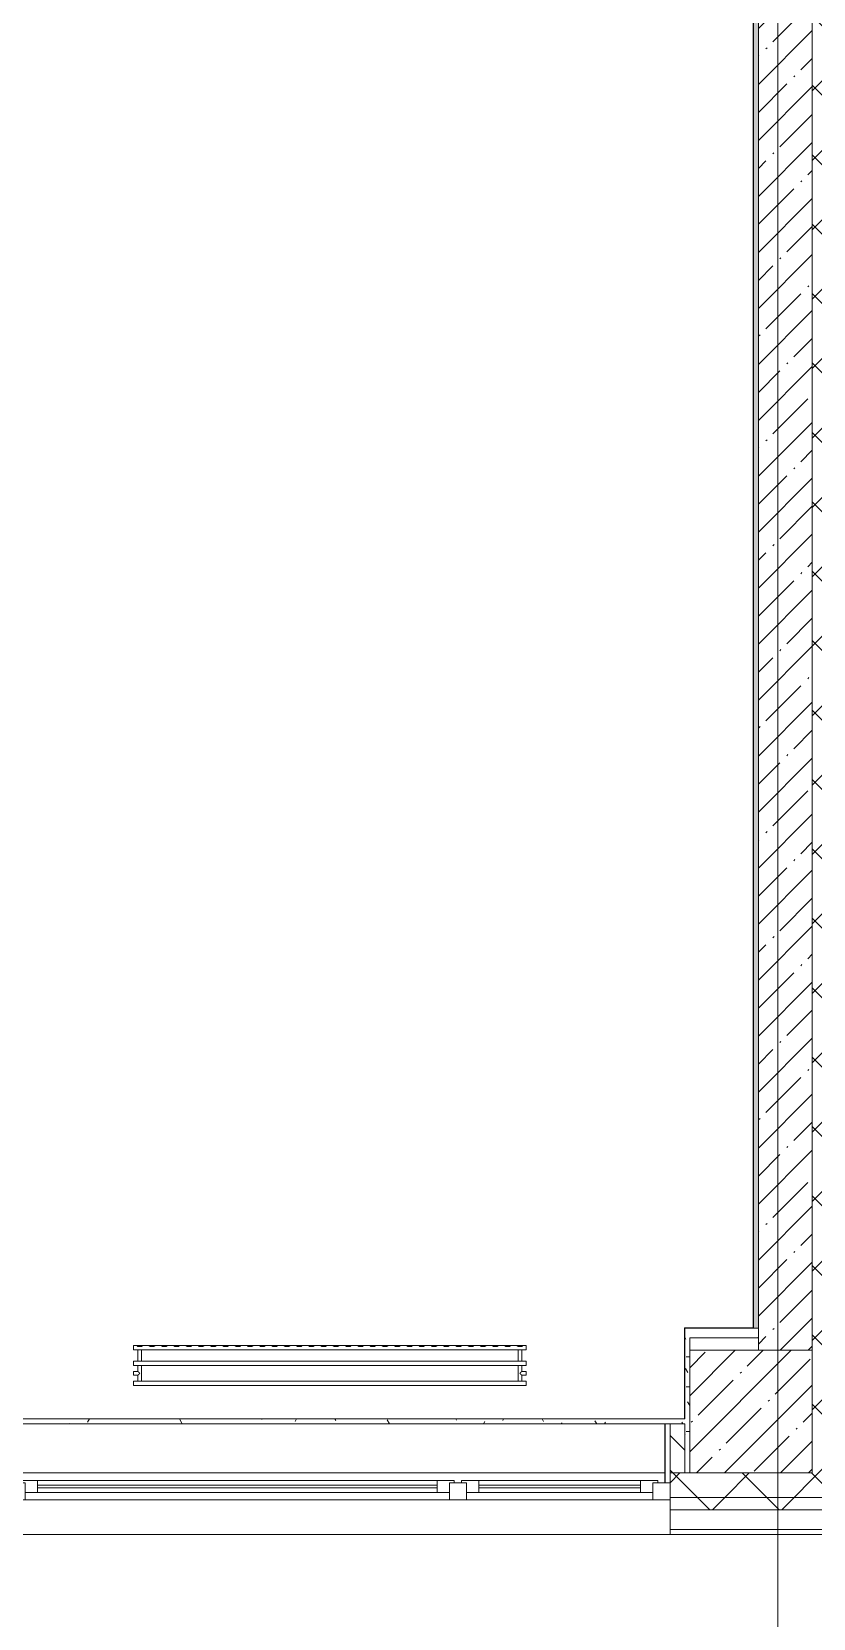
# Model space of a CAD drawing. Header units: millimetres. Extents: x -1113 to 415037, y -3642 to 354837.
# Drawn here: x 230289 to 233476, y 2958 to 9422 of the extents above; entities that cross this region are included whole.
import ezdxf

# ---------------------------------------------------------------- set-up
doc = ezdxf.new("R2010")
doc.units = ezdxf.units.MM
for name, color, linetype, lineweight in [('A-FLOR', 7, 'Continuous', 9), ('A-GLAZ', 7, 'Continuous', 9), ('A-GLAZ-1', 7, 'Continuous', 5), ('A-WALL', 7, 'Continuous', 5), ('I-WALL', 7, 'Continuous', 5), ('S-COLS', 7, 'Continuous', 9), ('S-COLS-1', 7, 'Continuous', 5), ('Оси', 7, 'Continuous', 9)]:
    doc.layers.add(name, color=color, linetype=linetype, lineweight=lineweight)
for name, color, linetype, lineweight, true_color in [('A-WALL-1', 9, 'Continuous', 5, 0x808080), ('A-WALL-FNSH-1', 9, 'Continuous', 5, 0x808080), ('M-EQPM-1', 7, 'Continuous', 9, 0xb2b2b2)]:
    doc.layers.add(name, color=color, linetype=linetype, lineweight=lineweight, true_color=true_color)
pattern_1 = [(45, (148772.12, -1e-08), (-141.42136, 141.42136), []), (135, (148772.12, -1e-08), (-141.42136, -141.42136), [])]
pattern_2 = [(0, (148772.123, -1e-08), (243.84, 60.96), [20.117, -162.763, 20.117, -162.763, -975.36]), (0, (148772.123, -1e-08), (243.84, 60.96), [-365.76, 20.117, -345.643, 20.117, -162.763, -426.72]), (0, (148772.123, -1e-08), (243.84, 60.96), [-914.4, 20.117, -101.803, 20.117, -284.683]), (120, (148863.563, 30.48), (-174.71291, 180.691634), [20.117, -162.763, 20.117, -162.763, -975.36]), (120, (148863.563, 30.48), (-174.71291, 180.691634), [-365.76, 20.117, -345.643, 20.117, -162.763, -426.72]), (120, (148863.563, 30.48), (-174.71291, 180.691634), [-914.4, 20.117, -101.803, 20.117, -284.683]), (240, (148894.043, 152.4), (-69.12709, -241.651634), [20.117, -162.763, 20.117, -162.763, -975.36]), (240, (148894.043, 152.4), (-69.12709, -241.651634), [-365.76, 20.117, -345.643, 20.117, -162.763, -426.72]), (240, (148894.043, 152.4), (-69.12709, -241.651634), [-914.4, 20.117, -101.803, 20.117, -284.683])]

# ---------------------------------------------------------------- blocks, each defined once
blk = doc.blocks.new('120_Окно_СКБ_2Ст - 120_Окно_СКБ_2Ст 2700х2500 _мал створка слева_-22808065-Объем проектирования 2 этажа')
at = {"layer": 'A-GLAZ'}
for p, q in [((-1350, -75), (-1350, -5)), ((-1350, -5), (-1280, -5)), ((-1280, -5), (-1280, -75)), ((-520, -35), (-1280, -35)), ((-1280, -35), (-1280, -75)), ((-1230, -85), (-1230, -35)), ((-570, -85), (-570, -35)), ((-520, -75), (-520, -5)), ((-520, -5), (-450, -5)), ((-520, -75), (-520, -35)), ((-450, -5), (-450, -75)), ((1280, -35), (-450, -35)), ((-450, -35), (-450, -75)), ((-400, -85), (-400, -35)), ((1230, -85), (1230, -35)), ((1280, -75), (1280, -5)), ((1280, -5), (1350, -5)), ((1280, -75), (1280, -35)), ((1350, -5), (1350, -75)), ((-1280, -75), (-1350, -75)), ((-1280, -75), (-1300, -75)), ((-1300, -75), (-1300, -85)), ((-1300, -85), (-500, -85)), ((-500, -85), (-1300, -85)), ((-450, -75), (-520, -75)), ((-500, -75), (-520, -75)), ((-500, -85), (-500, -75)), ((-450, -75), (-470, -75)), ((-470, -75), (-470, -85)), ((-470, -85), (1300, -85)), ((1300, -85), (-470, -85)), ((1350, -75), (1280, -75)), ((1300, -75), (1280, -75)), ((1300, -85), (1300, -75))]:
    blk.add_line(p, q, dxfattribs=at)
at = {"layer": 'A-GLAZ-1'}
for p, q in [((1350, -5), (-1350, -5)), ((-1230, -55), (-570, -55)), ((-400, -55), (1230, -55)), ((-1330, -75), (-1300, -75)), ((-570, -65), (-1230, -65)), ((-500, -75), (-470, -75)), ((1230, -65), (-400, -65)), ((1300, -75), (1330, -75))]:
    blk.add_line(p, q, dxfattribs=at)
blk = doc.blocks.new('BSC_Колонна _Прямоугольная - 500х500-V425-Объем проектирования 2 этажа')
at = {"layer": 'S-COLS-1'}
h = blk.add_hatch(dxfattribs=at)
h.set_pattern_fill('FP_174', color=256, style=0, pattern_type=2)
h.set_pattern_definition([(45, (-84450, -3800), (-114.04925, 114.04925), []), (45, (-84335.95, -3800), (-114.04925, 114.04925), [201.613, -40.323, 6.706, -33.617])])
h.paths.add_polyline_path([(-250, -250), (250, -250), (250, 250), (-250, 250), (-250, -129.1)])
for p, q in [((250, 250), (-250, 250)), ((-250, 250), (-250, -250)), ((250, -250), (250, 250)), ((-250, -250), (250, -250))]:
    blk.add_line(p, q, dxfattribs=at)
blk = doc.blocks.new('radiator_prado_classic_z_tip_30_po exemplyaru - Classic Z Тип 30-500-V469-Объем проектирования 2 этажа')
at = {"layer": 'M-EQPM-1'}
for p, q in [((0, 228), (0, 210)), ((1600, 228), (0, 228)), ((0, 210), (0, 228)), ((0, 228), (12.5, 228)), ((0, 210), (1600, 210)), ((17.8, 210), (0, 210)), ((12.5, 228), (37.5, 228)), ((37.5, 228), (12.5, 228)), ((12.5, 228), (37.5, 228)), ((12.5, 228), (17.5, 223)), ((12.5, 228), (17.5, 223)), ((32.5, 223), (17.5, 223)), ((17.5, 223), (32.5, 223)), ((17.5, 210), (17.5, 164)), ((17.5, 210), (17.5, 164)), ((17.8, 210), (17.5, 210)), ((17.5, 210), (17.8, 210)), ((17.8, 210), (17.5, 210)), ((17.5, 210), (32.5, 210)), ((32.2, 210), (17.8, 210)), ((17.8, 210), (32.2, 210)), ((23.1, 210), (17.8, 210)), ((26.9, 210), (23.1, 210)), ((30.3, 210), (26.9, 210)), ((31.5, 210), (30.3, 210)), ((32.2, 210), (31.5, 210)), ((32.5, 210), (32.2, 210)), ((32.2, 210), (32.5, 210)), ((32.5, 210), (32.2, 210)), ((1567.8, 210), (32.2, 210)), ((32.5, 223), (37.5, 228)), ((37.5, 228), (32.5, 223)), ((32.5, 164), (32.5, 210)), ((32.5, 164), (32.5, 210)), ((37.5, 228), (62.5, 228)), ((62.5, 228), (87.5, 228)), ((87.5, 228), (62.5, 228)), ((62.5, 228), (87.5, 228)), ((62.5, 228), (67.5, 223)), ((62.5, 228), (67.5, 223)), ((82.5, 223), (67.5, 223)), ((67.5, 223), (82.5, 223)), ((82.5, 223), (87.5, 228)), ((87.5, 228), (82.5, 223)), ((87.5, 228), (112.5, 228)), ((112.5, 228), (137.5, 228)), ((137.5, 228), (112.5, 228)), ((112.5, 228), (137.5, 228)), ((112.5, 228), (117.5, 223)), ((112.5, 228), (117.5, 223)), ((132.5, 223), (117.5, 223)), ((117.5, 223), (132.5, 223)), ((132.5, 223), (137.5, 228)), ((137.5, 228), (132.5, 223)), ((137.5, 228), (162.5, 228)), ((162.5, 228), (187.5, 228)), ((187.5, 228), (162.5, 228)), ((162.5, 228), (187.5, 228)), ((162.5, 228), (167.5, 223)), ((162.5, 228), (167.5, 223)), ((182.5, 223), (167.5, 223)), ((167.5, 223), (182.5, 223)), ((182.5, 223), (187.5, 228)), ((187.5, 228), (182.5, 223)), ((187.5, 228), (212.5, 228)), ((212.5, 228), (237.5, 228)), ((237.5, 228), (212.5, 228)), ((212.5, 228), (237.5, 228)), ((212.5, 228), (217.5, 223)), ((212.5, 228), (217.5, 223)), ((232.5, 223), (217.5, 223)), ((217.5, 223), (232.5, 223)), ((232.5, 223), (237.5, 228)), ((237.5, 228), (232.5, 223)), ((237.5, 228), (262.5, 228)), ((262.5, 228), (287.5, 228)), ((287.5, 228), (262.5, 228)), ((262.5, 228), (287.5, 228)), ((262.5, 228), (267.5, 223)), ((262.5, 228), (267.5, 223)), ((282.5, 223), (267.5, 223)), ((267.5, 223), (282.5, 223)), ((282.5, 223), (287.5, 228)), ((287.5, 228), (282.5, 223)), ((287.5, 228), (312.5, 228)), ((312.5, 228), (337.5, 228)), ((337.5, 228), (312.5, 228)), ((312.5, 228), (337.5, 228)), ((312.5, 228), (317.5, 223)), ((312.5, 228), (317.5, 223)), ((332.5, 223), (317.5, 223)), ((317.5, 223), (332.5, 223)), ((332.5, 223), (337.5, 228)), ((337.5, 228), (332.5, 223)), ((337.5, 228), (362.5, 228)), ((362.5, 228), (387.5, 228)), ((387.5, 228), (362.5, 228)), ((362.5, 228), (387.5, 228)), ((362.5, 228), (367.5, 223)), ((362.5, 228), (367.5, 223)), ((382.5, 223), (367.5, 223)), ((367.5, 223), (382.5, 223)), ((382.5, 223), (387.5, 228)), ((387.5, 228), (382.5, 223)), ((387.5, 228), (412.5, 228)), ((412.5, 228), (437.5, 228)), ((437.5, 228), (412.5, 228)), ((412.5, 228), (437.5, 228)), ((412.5, 228), (417.5, 223)), ((412.5, 228), (417.5, 223)), ((432.5, 223), (417.5, 223)), ((417.5, 223), (432.5, 223)), ((432.5, 223), (437.5, 228)), ((437.5, 228), (432.5, 223)), ((437.5, 228), (462.5, 228)), ((462.5, 228), (487.5, 228)), ((487.5, 228), (462.5, 228)), ((462.5, 228), (487.5, 228)), ((462.5, 228), (467.5, 223)), ((462.5, 228), (467.5, 223)), ((482.5, 223), (467.5, 223)), ((467.5, 223), (482.5, 223)), ((482.5, 223), (487.5, 228)), ((487.5, 228), (482.5, 223)), ((487.5, 228), (512.5, 228)), ((512.5, 228), (537.5, 228)), ((537.5, 228), (512.5, 228)), ((512.5, 228), (537.5, 228)), ((512.5, 228), (517.5, 223)), ((512.5, 228), (517.5, 223)), ((532.5, 223), (517.5, 223)), ((517.5, 223), (532.5, 223)), ((532.5, 223), (537.5, 228)), ((537.5, 228), (532.5, 223)), ((537.5, 228), (562.5, 228)), ((562.5, 228), (587.5, 228)), ((587.5, 228), (562.5, 228)), ((562.5, 228), (587.5, 228)), ((562.5, 228), (567.5, 223)), ((562.5, 228), (567.5, 223)), ((582.5, 223), (567.5, 223)), ((567.5, 223), (582.5, 223)), ((582.5, 223), (587.5, 228)), ((587.5, 228), (582.5, 223)), ((587.5, 228), (612.5, 228)), ((612.5, 228), (637.5, 228)), ((637.5, 228), (612.5, 228)), ((612.5, 228), (637.5, 228)), ((612.5, 228), (617.5, 223)), ((612.5, 228), (617.5, 223)), ((632.5, 223), (617.5, 223)), ((617.5, 223), (632.5, 223)), ((632.5, 223), (637.5, 228)), ((637.5, 228), (632.5, 223)), ((637.5, 228), (662.5, 228)), ((662.5, 228), (687.5, 228)), ((687.5, 228), (662.5, 228)), ((662.5, 228), (687.5, 228)), ((662.5, 228), (667.5, 223)), ((662.5, 228), (667.5, 223)), ((682.5, 223), (667.5, 223)), ((667.5, 223), (682.5, 223)), ((682.5, 223), (687.5, 228)), ((687.5, 228), (682.5, 223)), ((687.5, 228), (712.5, 228)), ((712.5, 228), (737.5, 228)), ((737.5, 228), (712.5, 228)), ((712.5, 228), (737.5, 228)), ((712.5, 228), (717.5, 223)), ((712.5, 228), (717.5, 223)), ((732.5, 223), (717.5, 223)), ((717.5, 223), (732.5, 223)), ((732.5, 223), (737.5, 228)), ((737.5, 228), (732.5, 223)), ((737.5, 228), (762.5, 228)), ((762.5, 228), (787.5, 228)), ((787.5, 228), (762.5, 228)), ((762.5, 228), (787.5, 228)), ((762.5, 228), (767.5, 223)), ((762.5, 228), (767.5, 223)), ((782.5, 223), (767.5, 223)), ((767.5, 223), (782.5, 223)), ((782.5, 223), (787.5, 228)), ((787.5, 228), (782.5, 223)), ((787.5, 228), (812.5, 228)), ((812.5, 228), (837.5, 228)), ((837.5, 228), (812.5, 228)), ((812.5, 228), (837.5, 228)), ((812.5, 228), (817.5, 223)), ((812.5, 228), (817.5, 223)), ((832.5, 223), (817.5, 223)), ((817.5, 223), (832.5, 223)), ((832.5, 223), (837.5, 228)), ((837.5, 228), (832.5, 223)), ((837.5, 228), (862.5, 228)), ((862.5, 228), (887.5, 228)), ((887.5, 228), (862.5, 228)), ((862.5, 228), (887.5, 228)), ((862.5, 228), (867.5, 223)), ((862.5, 228), (867.5, 223)), ((882.5, 223), (867.5, 223)), ((867.5, 223), (882.5, 223)), ((882.5, 223), (887.5, 228)), ((887.5, 228), (882.5, 223)), ((887.5, 228), (912.5, 228)), ((912.5, 228), (937.5, 228)), ((937.5, 228), (912.5, 228)), ((912.5, 228), (937.5, 228)), ((912.5, 228), (917.5, 223)), ((912.5, 228), (917.5, 223)), ((932.5, 223), (917.5, 223)), ((917.5, 223), (932.5, 223)), ((932.5, 223), (937.5, 228)), ((937.5, 228), (932.5, 223)), ((937.5, 228), (962.5, 228)), ((962.5, 228), (987.5, 228)), ((987.5, 228), (962.5, 228)), ((962.5, 228), (987.5, 228)), ((962.5, 228), (967.5, 223)), ((962.5, 228), (967.5, 223)), ((982.5, 223), (967.5, 223)), ((967.5, 223), (982.5, 223)), ((982.5, 223), (987.5, 228)), ((987.5, 228), (982.5, 223)), ((987.5, 228), (1012.5, 228)), ((1012.5, 228), (1037.5, 228)), ((1037.5, 228), (1012.5, 228)), ((1012.5, 228), (1037.5, 228)), ((1012.5, 228), (1017.5, 223)), ((1012.5, 228), (1017.5, 223)), ((1032.5, 223), (1017.5, 223)), ((1017.5, 223), (1032.5, 223)), ((1032.5, 223), (1037.5, 228)), ((1037.5, 228), (1032.5, 223)), ((1037.5, 228), (1062.5, 228)), ((1062.5, 228), (1087.5, 228)), ((1087.5, 228), (1062.5, 228)), ((1062.5, 228), (1087.5, 228)), ((1062.5, 228), (1067.5, 223)), ((1062.5, 228), (1067.5, 223)), ((1082.5, 223), (1067.5, 223)), ((1067.5, 223), (1082.5, 223)), ((1082.5, 223), (1087.5, 228)), ((1087.5, 228), (1082.5, 223)), ((1087.5, 228), (1112.5, 228)), ((1112.5, 228), (1137.5, 228)), ((1137.5, 228), (1112.5, 228)), ((1112.5, 228), (1137.5, 228)), ((1112.5, 228), (1117.5, 223)), ((1112.5, 228), (1117.5, 223)), ((1132.5, 223), (1117.5, 223)), ((1117.5, 223), (1132.5, 223)), ((1132.5, 223), (1137.5, 228)), ((1137.5, 228), (1132.5, 223)), ((1137.5, 228), (1162.5, 228)), ((1162.5, 228), (1187.5, 228)), ((1187.5, 228), (1162.5, 228)), ((1162.5, 228), (1187.5, 228)), ((1162.5, 228), (1167.5, 223)), ((1162.5, 228), (1167.5, 223)), ((1182.5, 223), (1167.5, 223)), ((1167.5, 223), (1182.5, 223)), ((1182.5, 223), (1187.5, 228)), ((1187.5, 228), (1182.5, 223)), ((1187.5, 228), (1212.5, 228)), ((1212.5, 228), (1237.5, 228)), ((1237.5, 228), (1212.5, 228)), ((1212.5, 228), (1237.5, 228)), ((1212.5, 228), (1217.5, 223)), ((1212.5, 228), (1217.5, 223)), ((1232.5, 223), (1217.5, 223)), ((1217.5, 223), (1232.5, 223)), ((1232.5, 223), (1237.5, 228)), ((1237.5, 228), (1232.5, 223)), ((1237.5, 228), (1262.5, 228)), ((1262.5, 228), (1287.5, 228)), ((1287.5, 228), (1262.5, 228)), ((1262.5, 228), (1287.5, 228)), ((1262.5, 228), (1267.5, 223)), ((1262.5, 228), (1267.5, 223)), ((1282.5, 223), (1267.5, 223)), ((1267.5, 223), (1282.5, 223)), ((1282.5, 223), (1287.5, 228)), ((1287.5, 228), (1282.5, 223)), ((1287.5, 228), (1312.5, 228)), ((1312.5, 228), (1337.5, 228)), ((1337.5, 228), (1312.5, 228)), ((1312.5, 228), (1337.5, 228)), ((1312.5, 228), (1317.5, 223)), ((1312.5, 228), (1317.5, 223)), ((1332.5, 223), (1317.5, 223)), ((1317.5, 223), (1332.5, 223)), ((1332.5, 223), (1337.5, 228)), ((1337.5, 228), (1332.5, 223)), ((1337.5, 228), (1362.5, 228)), ((1362.5, 228), (1387.5, 228)), ((1387.5, 228), (1362.5, 228)), ((1362.5, 228), (1387.5, 228)), ((1362.5, 228), (1367.5, 223)), ((1362.5, 228), (1367.5, 223)), ((1382.5, 223), (1367.5, 223)), ((1367.5, 223), (1382.5, 223)), ((1382.5, 223), (1387.5, 228)), ((1387.5, 228), (1382.5, 223)), ((1387.5, 228), (1412.5, 228)), ((1412.5, 228), (1437.5, 228)), ((1437.5, 228), (1412.5, 228)), ((1412.5, 228), (1437.5, 228)), ((1412.5, 228), (1417.5, 223)), ((1412.5, 228), (1417.5, 223)), ((1432.5, 223), (1417.5, 223)), ((1417.5, 223), (1432.5, 223)), ((1432.5, 223), (1437.5, 228)), ((1437.5, 228), (1432.5, 223)), ((1437.5, 228), (1462.5, 228)), ((1462.5, 228), (1487.5, 228)), ((1487.5, 228), (1462.5, 228)), ((1462.5, 228), (1487.5, 228)), ((1462.5, 228), (1467.5, 223)), ((1462.5, 228), (1467.5, 223)), ((1482.5, 223), (1467.5, 223)), ((1467.5, 223), (1482.5, 223)), ((1482.5, 223), (1487.5, 228)), ((1487.5, 228), (1482.5, 223)), ((1487.5, 228), (1512.5, 228)), ((1512.5, 228), (1537.5, 228)), ((1537.5, 228), (1512.5, 228)), ((1512.5, 228), (1537.5, 228)), ((1512.5, 228), (1517.5, 223)), ((1512.5, 228), (1517.5, 223)), ((1532.5, 223), (1517.5, 223)), ((1517.5, 223), (1532.5, 223)), ((1532.5, 223), (1537.5, 228)), ((1537.5, 228), (1532.5, 223)), ((1537.5, 228), (1562.5, 228)), ((1562.5, 228), (1587.5, 228)), ((1587.5, 228), (1562.5, 228)), ((1562.5, 228), (1587.5, 228)), ((1562.5, 228), (1567.5, 223)), ((1562.5, 228), (1567.5, 223)), ((1582.5, 223), (1567.5, 223)), ((1567.5, 223), (1582.5, 223)), ((1567.5, 210), (1567.5, 164)), ((1567.5, 210), (1567.5, 164)), ((1567.8, 210), (1567.5, 210)), ((1567.5, 210), (1582.5, 210)), ((1567.8, 210), (1567.5, 210)), ((1567.5, 210), (1567.8, 210)), ((1582.2, 210), (1567.8, 210)), ((1582.2, 210), (1567.8, 210)), ((1567.8, 210), (1582.2, 210)), ((1582.5, 210), (1582.2, 210)), ((1582.5, 210), (1582.2, 210)), ((1582.2, 210), (1582.5, 210)), ((1600, 210), (1582.2, 210)), ((1582.5, 223), (1587.5, 228)), ((1587.5, 228), (1582.5, 223)), ((1582.5, 164), (1582.5, 210)), ((1582.5, 164), (1582.5, 210)), ((1587.5, 228), (1600, 228)), ((1600, 210), (1600, 228)), ((1600, 228), (1600, 210)), ((1600, 164), (0, 164)), ((0, 164), (0, 146)), ((0, 146), (0, 164)), ((0, 164), (17.8, 164)), ((0, 146), (1600, 146)), ((18.5, 146), (0, 146)), ((17.8, 164), (17.5, 164)), ((17.5, 164), (17.8, 164)), ((17.8, 164), (17.5, 164)), ((17.5, 164), (32.5, 164)), ((17.5, 146), (17.5, 121.5)), ((17.5, 146), (17.5, 121.5)), ((17.5, 146), (18.5, 146)), ((18.5, 146), (17.5, 146)), ((17.5, 146), (18.5, 146)), ((32.5, 146), (17.5, 146)), ((32.2, 164), (17.8, 164)), ((17.8, 164), (18.5, 164)), ((32.2, 164), (17.8, 164)), ((18.5, 164), (25, 164)), ((18.5, 146), (23.1, 146)), ((19.7, 146), (18.5, 146)), ((18.5, 146), (32.2, 146)), ((26.9, 146), (19.7, 146)), ((23.1, 146), (26.9, 146)), ((25, 164), (30.3, 164)), ((26.9, 146), (32.2, 146)), ((30.3, 146), (26.9, 146)), ((30.3, 164), (32.2, 164)), ((32.2, 146), (30.3, 146)), ((32.5, 164), (32.2, 164)), ((32.2, 164), (32.5, 164)), ((32.5, 164), (32.2, 164)), ((32.2, 164), (1567.8, 164)), ((32.2, 146), (32.5, 146)), ((32.5, 146), (32.2, 146)), ((32.2, 146), (32.5, 146)), ((1567.8, 146), (32.2, 146)), ((32.5, 82), (32.5, 146)), ((32.5, 82), (32.5, 146)), ((1567.8, 164), (1567.5, 164)), ((1567.5, 164), (1582.5, 164)), ((1567.8, 164), (1567.5, 164)), ((1567.5, 164), (1567.8, 164)), ((1567.5, 146), (1567.5, 82)), ((1567.5, 146), (1567.5, 82)), ((1567.5, 146), (1567.8, 146)), ((1582.5, 146), (1567.5, 146)), ((1567.5, 146), (1567.8, 146)), ((1567.8, 146), (1567.5, 146)), ((1582.2, 164), (1567.8, 164)), ((1582.2, 164), (1567.8, 164)), ((1567.8, 164), (1582.2, 164)), ((1567.8, 146), (1581.5, 146)), ((1567.8, 146), (1575, 146)), ((1581.5, 146), (1567.8, 146)), ((1575, 146), (1581.5, 146)), ((1581.5, 146), (1582.5, 146)), ((1581.5, 146), (1582.5, 146)), ((1582.5, 146), (1581.5, 146)), ((1600, 146), (1581.5, 146)), ((1582.5, 164), (1582.2, 164)), ((1582.5, 164), (1582.2, 164)), ((1582.2, 164), (1582.5, 164)), ((1582.2, 164), (1600, 164)), ((1582.5, 121.5), (1582.5, 146)), ((1582.5, 121.5), (1582.5, 146)), ((1600, 146), (1600, 164)), ((1600, 164), (1600, 146)), ((17.5, 121.5), (0, 121.5)), ((17.5, 121.5), (0, 121.5)), ((0, 121.5), (0, 120.5)), ((0, 106.5), (0, 121.5)), ((0, 120.5), (0, 107.5)), ((0, 120.5), (0, 119.3)), ((0, 114), (0, 120.5)), ((0, 120.5), (0, 120.5)), ((0, 119.3), (0, 117.8)), ((0, 117.8), (0, 114)), ((0, 114), (0, 110.3)), ((0, 107.5), (0, 114)), ((0, 110.3), (0, 108.7)), ((0, 108.7), (0, 107.5)), ((0, 107.5), (0, 106.5)), ((0, 107.5), (0, 107.5)), ((0, 106.5), (17.5, 106.5)), ((0, 106.5), (17.5, 106.5)), ((1600, 82), (0, 82)), ((0, 82), (0, 64)), ((0, 64), (0, 82)), ((0, 82), (18.5, 82)), ((17.5, 106.5), (17.5, 82)), ((17.5, 106.5), (17.5, 82)), ((18.5, 82), (17.5, 82)), ((17.5, 82), (18.5, 82)), ((18.5, 82), (17.5, 82)), ((17.5, 82), (32.5, 82)), ((32.2, 82), (18.5, 82)), ((18.5, 82), (26.9, 82)), ((32.2, 82), (18.5, 82)), ((26.9, 82), (30.3, 82)), ((30.3, 82), (32.2, 82)), ((32.5, 82), (32.2, 82)), ((32.2, 82), (32.5, 82)), ((32.5, 82), (32.2, 82)), ((32.2, 82), (1567.8, 82)), ((1567.8, 82), (1567.5, 82)), ((1567.5, 82), (1582.5, 82)), ((1567.8, 82), (1567.5, 82)), ((1567.5, 82), (1567.8, 82)), ((1581.5, 82), (1567.8, 82)), ((1575, 82), (1567.8, 82)), ((1567.8, 82), (1581.5, 82)), ((1578.7, 82), (1575, 82)), ((1580.3, 82), (1578.7, 82)), ((1581.5, 82), (1580.3, 82)), ((1582.5, 82), (1581.5, 82)), ((1582.5, 82), (1581.5, 82)), ((1581.5, 82), (1582.5, 82)), ((1581.5, 82), (1600, 82)), ((1600, 121.5), (1582.5, 121.5)), ((1600, 121.5), (1582.5, 121.5)), ((1582.5, 82), (1582.5, 106.5)), ((1582.5, 106.5), (1600, 106.5)), ((1582.5, 82), (1582.5, 106.5)), ((1582.5, 106.5), (1600, 106.5)), ((1600, 121.5), (1600, 106.5)), ((1600, 120.5), (1600, 121.5)), ((1600, 121.5), (1600, 120.5)), ((1600, 120.5), (1600, 121.5)), ((1600, 107.5), (1600, 120.5)), ((1600, 120.5), (1600, 107.5)), ((1600, 107.5), (1600, 120.5)), ((1600, 106.5), (1600, 107.5)), ((1600, 107.5), (1600, 106.5)), ((1600, 106.5), (1600, 107.5)), ((1600, 64), (1600, 82)), ((1600, 82), (1600, 64)), ((1600, 64), (0, 64)), ((0, 64), (1600, 64))]:
    blk.add_line(p, q, dxfattribs=at)
for points, knots in [([(18.5, 120.5), (18.4, 120.6), (18.3, 120.7), (18.1, 120.9), (17.9, 121.1), (17.8, 121.2), (17.7, 121.3), (17.5, 121.5), (17.5, 121.5), (17.5, 121.5)], [0.7142857, 0.7142857, 0.7142857, 0.7142857, 0.75, 0.7857143, 0.8214286, 0.8571429, 0.8928571, 0.9285714, 1, 1, 1, 1]), ([(17.5, 121.5), (17.5, 121.5), (17.5, 121.5), (17.7, 121.3), (17.8, 121.2), (17.9, 121.1), (18.1, 120.9), (18.3, 120.7), (18.4, 120.6), (18.5, 120.5)], [0, 0, 0, 0, 0.0714286, 0.1071429, 0.1428571, 0.1785714, 0.2142857, 0.25, 0.2857143, 0.2857143, 0.2857143, 0.2857143]), ([(17.5, 121.5), (17.5, 121.5), (17.5, 121.5), (17.7, 121.3), (17.8, 121.2), (17.9, 121.1), (18.1, 120.9), (18.3, 120.7), (18.4, 120.6), (18.5, 120.5)], [0, 0, 0, 0, 0.0714286, 0.1071429, 0.1428571, 0.1785714, 0.2142857, 0.25, 0.2857143, 0.2857143, 0.2857143, 0.2857143]), ([(25, 114), (24.5, 114.5), (23.6, 115.4), (22.4, 116.6), (21.6, 117.4), (21.1, 117.9), (20.8, 118.2), (20.5, 118.5), (20.2, 118.8), (19.8, 119.1), (19.6, 119.4), (19.3, 119.7), (19, 120), (18.7, 120.3), (18.5, 120.5), (18.3, 120.7), (18.1, 120.9), (17.9, 121.1), (17.8, 121.2), (17.7, 121.3), (17.5, 121.5), (17.5, 121.5), (17.5, 121.5)], [0, 0, 0, 0, 0.142857, 0.285714, 0.357143, 0.392857, 0.428571, 0.464286, 0.5, 0.535714, 0.571429, 0.607143, 0.642857, 0.678571, 0.714286, 0.75, 0.785714, 0.821429, 0.857143, 0.892857, 0.928571, 1, 1, 1, 1]), ([(17.5, 106.5), (17.5, 106.5), (17.5, 106.5), (17.7, 106.7), (17.8, 106.8), (17.9, 106.9), (18.1, 107.1), (18.3, 107.3), (18.5, 107.5), (18.7, 107.7), (19, 108), (19.3, 108.3), (19.6, 108.6), (19.8, 108.9), (20.3, 109.3), (20.7, 109.7), (21.1, 110.1), (21.6, 110.6), (22.4, 111.4), (23.6, 112.6), (24.5, 113.5), (25, 114)], [0, 0, 0, 0, 0.071429, 0.107143, 0.142857, 0.178571, 0.214286, 0.25, 0.285714, 0.321429, 0.357143, 0.392857, 0.428571, 0.464286, 0.5, 0.571429, 0.607143, 0.642857, 0.714286, 0.857143, 1, 1, 1, 1]), ([(17.5, 106.5), (17.5, 106.5), (17.5, 106.5), (17.7, 106.7), (17.8, 106.8), (17.9, 106.9), (18.1, 107.1), (18.3, 107.3), (18.4, 107.4), (18.5, 107.5)], [0, 0, 0, 0, 0.0714286, 0.1071429, 0.1428571, 0.1785714, 0.2142857, 0.25, 0.2857143, 0.2857143, 0.2857143, 0.2857143]), ([(18.5, 107.5), (18.4, 107.4), (18.3, 107.3), (18.1, 107.1), (17.9, 106.9), (17.8, 106.8), (17.7, 106.7), (17.5, 106.5), (17.5, 106.5), (17.5, 106.5)], [0.7142857, 0.7142857, 0.7142857, 0.7142857, 0.75, 0.7857143, 0.8214286, 0.8571429, 0.8928571, 0.9285714, 1, 1, 1, 1]), ([(18.5, 107.5), (18.4, 107.4), (18.3, 107.3), (18.1, 107.1), (17.9, 106.9), (17.8, 106.8), (17.7, 106.7), (17.5, 106.5), (17.5, 106.5), (17.5, 106.5)], [0.7142857, 0.7142857, 0.7142857, 0.7142857, 0.75, 0.7857143, 0.8214286, 0.8571429, 0.8928571, 0.9285714, 1, 1, 1, 1]), ([(22.1, 116.9), (21.9, 117.1), (21.6, 117.4), (21.1, 117.9), (20.8, 118.2), (20.5, 118.5), (20.2, 118.8), (19.9, 119.2), (19.7, 119.3), (19.6, 119.4)], [0.2857143, 0.2857143, 0.2857143, 0.2857143, 0.3571429, 0.3928571, 0.4285714, 0.4642857, 0.5, 0.5357143, 0.5714286, 0.5714286, 0.5714286, 0.5714286]), ([(19.6, 119.4), (19.7, 119.3), (19.9, 119.2), (20.3, 118.7), (20.7, 118.3), (21.1, 117.9), (21.6, 117.4), (21.9, 117.1), (22.1, 116.9)], [0.4285714, 0.4285714, 0.4285714, 0.4285714, 0.4642857, 0.5, 0.5714286, 0.6071429, 0.6428571, 0.7142857, 0.7142857, 0.7142857, 0.7142857]), ([(19.6, 119.4), (19.7, 119.3), (19.8, 119.1), (20.3, 118.7), (20.6, 118.4), (20.8, 118.2)], [0.4285714, 0.4285714, 0.4285714, 0.4285714, 0.4642857, 0.5, 0.5714286, 0.5714286, 0.5714286, 0.5714286]), ([(19.6, 108.6), (19.7, 108.7), (19.9, 108.8), (20.3, 109.3), (20.7, 109.7), (21.1, 110.1), (21.6, 110.6), (21.9, 110.9), (22.1, 111.1)], [0.4285714, 0.4285714, 0.4285714, 0.4285714, 0.4642857, 0.5, 0.5714286, 0.6071429, 0.6428571, 0.7142857, 0.7142857, 0.7142857, 0.7142857]), ([(22.1, 111.1), (21.9, 110.9), (21.6, 110.6), (21.1, 110.1), (20.8, 109.8), (20.5, 109.5), (20.2, 109.2), (19.9, 108.8), (19.7, 108.7), (19.6, 108.6)], [0.2857143, 0.2857143, 0.2857143, 0.2857143, 0.3571429, 0.3928571, 0.4285714, 0.4642857, 0.5, 0.5357143, 0.5714286, 0.5714286, 0.5714286, 0.5714286]), ([(20.8, 118.2), (20.9, 118.1), (21.1, 117.9), (21.6, 117.4), (21.9, 117.1), (22.1, 116.9)], [0.5714286, 0.5714286, 0.5714286, 0.5714286, 0.6071429, 0.6428571, 0.7142857, 0.7142857, 0.7142857, 0.7142857]), ([(22.1, 111.1), (21.9, 110.9), (21.6, 110.6), (21.1, 110.1), (20.9, 109.9), (20.8, 109.8)], [0.2857143, 0.2857143, 0.2857143, 0.2857143, 0.3571429, 0.3928571, 0.4285714, 0.4285714, 0.4285714, 0.4285714]), ([(1575, 114), (1575.5, 114.5), (1576.4, 115.4), (1577.6, 116.6), (1578.4, 117.4), (1578.9, 117.9), (1579.2, 118.2), (1579.5, 118.5), (1579.8, 118.8), (1580.1, 119.2), (1580.4, 119.4), (1580.7, 119.7), (1581, 120), (1581.3, 120.3), (1581.5, 120.5), (1581.7, 120.7), (1581.9, 120.9), (1582.1, 121.1), (1582.2, 121.2), (1582.3, 121.3), (1582.5, 121.5), (1582.5, 121.5), (1582.5, 121.5)], [0, 0, 0, 0, 0.142857, 0.285714, 0.357143, 0.392857, 0.428571, 0.464286, 0.5, 0.535714, 0.571429, 0.607143, 0.642857, 0.678571, 0.714286, 0.75, 0.785714, 0.821429, 0.857143, 0.892857, 0.928571, 1, 1, 1, 1]), ([(1582.5, 106.5), (1582.5, 106.5), (1582.5, 106.5), (1582.3, 106.7), (1582.2, 106.8), (1582.1, 106.9), (1581.9, 107.1), (1581.7, 107.3), (1581.5, 107.5), (1581.3, 107.7), (1581, 108), (1580.7, 108.3), (1580.4, 108.6), (1580.1, 108.8), (1579.7, 109.3), (1579.3, 109.7), (1578.9, 110.1), (1578.4, 110.6), (1577.6, 111.4), (1576.4, 112.6), (1575.5, 113.5), (1575, 114)], [0, 0, 0, 0, 0.071429, 0.107143, 0.142857, 0.178571, 0.214286, 0.25, 0.285714, 0.321429, 0.357143, 0.392857, 0.428571, 0.464286, 0.5, 0.571429, 0.607143, 0.642857, 0.714286, 0.857143, 1, 1, 1, 1]), ([(1580.4, 119.4), (1580.3, 119.3), (1580.1, 119.2), (1579.7, 118.7), (1579.3, 118.3), (1578.9, 117.9), (1578.4, 117.4), (1578.1, 117.1), (1577.9, 116.9)], [0.4285714, 0.4285714, 0.4285714, 0.4285714, 0.4642857, 0.5, 0.5714286, 0.6071429, 0.6428571, 0.7142857, 0.7142857, 0.7142857, 0.7142857]), ([(1580.4, 119.4), (1580.3, 119.3), (1580.1, 119.2), (1579.7, 118.7), (1579.3, 118.3), (1578.9, 117.9), (1578.4, 117.4), (1578.1, 117.1), (1577.9, 116.9)], [0.4285714, 0.4285714, 0.4285714, 0.4285714, 0.4642857, 0.5, 0.5714286, 0.6071429, 0.6428571, 0.7142857, 0.7142857, 0.7142857, 0.7142857]), ([(1577.9, 116.9), (1578.1, 117.1), (1578.4, 117.4), (1578.9, 117.9), (1579.2, 118.2), (1579.5, 118.5), (1579.8, 118.8), (1580.1, 119.2), (1580.3, 119.3), (1580.4, 119.4)], [0.2857143, 0.2857143, 0.2857143, 0.2857143, 0.3571429, 0.3928571, 0.4285714, 0.4642857, 0.5, 0.5357143, 0.5714286, 0.5714286, 0.5714286, 0.5714286]), ([(1577.9, 111.1), (1578.1, 110.9), (1578.4, 110.6), (1578.9, 110.1), (1579.2, 109.8), (1579.5, 109.5), (1579.8, 109.2), (1580.1, 108.8), (1580.3, 108.7), (1580.4, 108.6)], [0.2857143, 0.2857143, 0.2857143, 0.2857143, 0.3571429, 0.3928571, 0.4285714, 0.4642857, 0.5, 0.5357143, 0.5714286, 0.5714286, 0.5714286, 0.5714286]), ([(1577.9, 111.1), (1578.1, 110.9), (1578.4, 110.6), (1578.9, 110.1), (1579.2, 109.8), (1579.5, 109.5), (1579.8, 109.2), (1580.1, 108.8), (1580.3, 108.7), (1580.4, 108.6)], [0.2857143, 0.2857143, 0.2857143, 0.2857143, 0.3571429, 0.3928571, 0.4285714, 0.4642857, 0.5, 0.5357143, 0.5714286, 0.5714286, 0.5714286, 0.5714286]), ([(1580.4, 108.6), (1580.3, 108.7), (1580.1, 108.8), (1579.7, 109.3), (1579.3, 109.7), (1578.9, 110.1), (1578.4, 110.6), (1578.1, 110.9), (1577.9, 111.1)], [0.4285714, 0.4285714, 0.4285714, 0.4285714, 0.4642857, 0.5, 0.5714286, 0.6071429, 0.6428571, 0.7142857, 0.7142857, 0.7142857, 0.7142857]), ([(1582.5, 121.5), (1582.5, 121.5), (1582.5, 121.5), (1582.3, 121.3), (1582.2, 121.2), (1582.1, 121.1), (1581.9, 120.9), (1581.7, 120.7), (1581.6, 120.6), (1581.5, 120.5)], [0, 0, 0, 0, 0.0714286, 0.1071429, 0.1428571, 0.1785714, 0.2142857, 0.25, 0.2857143, 0.2857143, 0.2857143, 0.2857143]), ([(1582.5, 121.5), (1582.5, 121.5), (1582.5, 121.5), (1582.3, 121.3), (1582.2, 121.2), (1582.1, 121.1), (1581.9, 120.9), (1581.7, 120.7), (1581.6, 120.6), (1581.5, 120.5)], [0, 0, 0, 0, 0.0714286, 0.1071429, 0.1428571, 0.1785714, 0.2142857, 0.25, 0.2857143, 0.2857143, 0.2857143, 0.2857143]), ([(1581.5, 120.5), (1581.6, 120.6), (1581.7, 120.7), (1581.9, 120.9), (1582.1, 121.1), (1582.2, 121.2), (1582.3, 121.3), (1582.5, 121.5), (1582.5, 121.5), (1582.5, 121.5)], [0.7142857, 0.7142857, 0.7142857, 0.7142857, 0.75, 0.7857143, 0.8214286, 0.8571429, 0.8928571, 0.9285714, 1, 1, 1, 1]), ([(1581.5, 107.5), (1581.6, 107.4), (1581.7, 107.3), (1581.9, 107.1), (1582.1, 106.9), (1582.2, 106.8), (1582.3, 106.7), (1582.5, 106.5), (1582.5, 106.5), (1582.5, 106.5)], [0.7142857, 0.7142857, 0.7142857, 0.7142857, 0.75, 0.7857143, 0.8214286, 0.8571429, 0.8928571, 0.9285714, 1, 1, 1, 1]), ([(1581.5, 107.5), (1581.6, 107.4), (1581.7, 107.3), (1581.9, 107.1), (1582.1, 106.9), (1582.2, 106.8), (1582.3, 106.7), (1582.5, 106.5), (1582.5, 106.5), (1582.5, 106.5)], [0.7142857, 0.7142857, 0.7142857, 0.7142857, 0.75, 0.7857143, 0.8214286, 0.8571429, 0.8928571, 0.9285714, 1, 1, 1, 1]), ([(1582.5, 106.5), (1582.5, 106.5), (1582.5, 106.5), (1582.3, 106.7), (1582.2, 106.8), (1582.1, 106.9), (1581.9, 107.1), (1581.7, 107.3), (1581.6, 107.4), (1581.5, 107.5)], [0, 0, 0, 0, 0.0714286, 0.1071429, 0.1428571, 0.1785714, 0.2142857, 0.25, 0.2857143, 0.2857143, 0.2857143, 0.2857143])]:
    blk.add_open_spline(points, degree=3, knots=knots, dxfattribs=at)
for points in [[(19.6, 119.4), (19.5, 119.5), (19.3, 119.7), (19, 120), (18.7, 120.3), (18.6, 120.4), (18.5, 120.5)], [(18.5, 120.5), (18.6, 120.4), (18.7, 120.3), (19, 120), (19.3, 119.7), (19.5, 119.5), (19.6, 119.4)], [(18.5, 120.5), (18.6, 120.4), (18.7, 120.3), (19, 120), (19.3, 119.7), (19.5, 119.5), (19.6, 119.4)], [(18.5, 107.5), (18.6, 107.6), (18.7, 107.7), (19, 108), (19.3, 108.3), (19.5, 108.5), (19.6, 108.6)], [(19.6, 108.6), (19.5, 108.5), (19.3, 108.3), (19, 108), (18.7, 107.7), (18.6, 107.6), (18.5, 107.5)], [(19.6, 108.6), (19.5, 108.5), (19.3, 108.3), (19, 108), (18.7, 107.7), (18.6, 107.6), (18.5, 107.5)], [(20.8, 109.8), (20.7, 109.7), (20.5, 109.5), (20.2, 109.2), (19.8, 108.9), (19.7, 108.7), (19.6, 108.6)], [(25, 114), (24.5, 114.5), (23.6, 115.4), (22.6, 116.4), (22.1, 116.9)], [(22.1, 116.9), (22.6, 116.4), (23.6, 115.4), (24.5, 114.5), (25, 114)], [(22.1, 116.9), (22.6, 116.4), (23.6, 115.4), (24.5, 114.5), (25, 114)], [(22.1, 111.1), (22.6, 111.6), (23.6, 112.6), (24.5, 113.5), (25, 114)], [(25, 114), (24.5, 113.5), (23.6, 112.6), (22.6, 111.6), (22.1, 111.1)], [(25, 114), (24.5, 113.5), (23.6, 112.6), (22.6, 111.6), (22.1, 111.1)], [(1577.9, 116.9), (1577.4, 116.4), (1576.4, 115.4), (1575.5, 114.5), (1575, 114)], [(1577.9, 116.9), (1577.4, 116.4), (1576.4, 115.4), (1575.5, 114.5), (1575, 114)], [(1575, 114), (1575.5, 114.5), (1576.4, 115.4), (1577.4, 116.4), (1577.9, 116.9)], [(1575, 114), (1575.5, 113.5), (1576.4, 112.6), (1577.4, 111.6), (1577.9, 111.1)], [(1575, 114), (1575.5, 113.5), (1576.4, 112.6), (1577.4, 111.6), (1577.9, 111.1)], [(1577.9, 111.1), (1577.4, 111.6), (1576.4, 112.6), (1575.5, 113.5), (1575, 114)], [(1581.5, 120.5), (1581.4, 120.4), (1581.3, 120.3), (1581, 120), (1580.7, 119.7), (1580.5, 119.5), (1580.4, 119.4)], [(1581.5, 120.5), (1581.4, 120.4), (1581.3, 120.3), (1581, 120), (1580.7, 119.7), (1580.5, 119.5), (1580.4, 119.4)], [(1580.4, 119.4), (1580.5, 119.5), (1580.7, 119.7), (1581, 120), (1581.3, 120.3), (1581.4, 120.4), (1581.5, 120.5)], [(1580.4, 108.6), (1580.5, 108.5), (1580.7, 108.3), (1581, 108), (1581.3, 107.7), (1581.4, 107.6), (1581.5, 107.5)], [(1580.4, 108.6), (1580.5, 108.5), (1580.7, 108.3), (1581, 108), (1581.3, 107.7), (1581.4, 107.6), (1581.5, 107.5)], [(1581.5, 107.5), (1581.4, 107.6), (1581.3, 107.7), (1581, 108), (1580.7, 108.3), (1580.5, 108.5), (1580.4, 108.6)]]:
    blk.add_open_spline(points, degree=3, dxfattribs=at)

msp = doc.modelspace()

# ---------------------------------------------------------------- hatches: boundary and pattern name
at = {"layer": 'A-WALL'}
h = msp.add_hatch(dxfattribs=at)
h.set_pattern_fill('FP_24', color=256, style=0, pattern_type=2)
h.set_pattern_definition(pattern_1)
h.paths.add_polyline_path([(233478.3, 3450), (233572.1, 3450), (233572.1, 10250), (233472.1, 10250), (233472.1, 3450)])
h = msp.add_hatch(dxfattribs=at)
h.set_pattern_fill('FP_2', color=256, style=0, pattern_type=2)
h.set_pattern_definition([(135, (148772.12, -1e-08), (-70.71068, -70.71068), [])])
h.paths.add_polyline_path([(232952.1, 3550), (232952.1, 3750), (232892.1, 3750), (232892.1, 3550)])
h.paths.add_polyline_path([(229622.1, 3550), (230192.1, 3550), (230192.1, 3750), (229622.1, 3750), (229622.1, 3670.9)])
h = msp.add_hatch(dxfattribs=at)
h.set_pattern_fill('FP_24', color=256, style=0, pattern_type=2)
h.set_pattern_definition(pattern_1)
h.paths.add_polyline_path([(232972.1, 3450), (233472.1, 3450), (233472.1, 3550), (232892.1, 3550), (232892.1, 3450), (232952.1, 3450)])
h.paths.add_polyline_path([(230192.1, 3450), (230192.1, 3550), (228852.1, 3550), (228852.1, 3450), (229622.1, 3450)])
h.paths.add_polyline_path([(226752.1, 3450), (227952.1, 3450), (227952.1, 3550), (226752.1, 3550)])
h.paths.add_polyline_path([(224762.1, 3450), (225852.1, 3450), (225852.1, 3550), (224472.1, 3550), (224472.1, 3450), (224752.1, 3450)])
h = msp.add_hatch(dxfattribs=at)
h.set_pattern_fill('FP_24', color=256, style=0, pattern_type=2)
h.set_pattern_definition(pattern_1)
h.paths.add_polyline_path([(233481.4, 3400), (233572.1, 3400), (233572.1, 3450), (232892.1, 3450), (232892.1, 3400), (233472.1, 3400)])
h.paths.add_polyline_path([(230192.1, 3400), (230192.1, 3450), (228852.1, 3450), (228852.1, 3400), (229622.1, 3400)])
h.paths.add_polyline_path([(227952.1, 3400), (227952.1, 3450), (226752.1, 3450), (226752.1, 3400), (227662.3, 3400)])
h.paths.add_polyline_path([(224652.1, 3400), (225852.1, 3400), (225852.1, 3450), (224472.1, 3450), (224472.1, 3400), (224625.1, 3400)])
at = {"layer": 'I-WALL'}
h = msp.add_hatch(dxfattribs=at)
h.set_pattern_fill('FP_1', color=256, style=0, pattern_type=2)
h.set_pattern_definition([(45, (148772.12, -1e-08), (-114.04925, 114.04925), []), (45, (148886.17, -1e-08), (-114.04925, 114.04925), [201.612, -40.322, 6.706, -33.617])])
h.paths.add_polyline_path([(233441.3, 4050), (233472.1, 4050), (233472.1, 10900), (233252.1, 10900), (233252.1, 4050), (233282.1, 4050)])
h.paths.add_polyline_path([(233282.1, 11550), (233472.1, 11550), (233472.1, 15150), (233252.1, 15150), (233252.1, 11550), (233279.5, 11550)])
h = msp.add_hatch(dxfattribs=at)
h.set_pattern_fill('FP_191', color=256, style=0, pattern_type=2)
h.set_pattern_definition(pattern_2)
h.paths.add_polyline_path([(233252.1, 4140), (233252.1, 10900), (233232.1, 10900), (233232.1, 4141)])
h = msp.add_hatch(dxfattribs=at)
h.set_pattern_fill('FP_191', color=256, style=0, pattern_type=2)
h.set_pattern_definition(pattern_2)
h.paths.add_polyline_path([(232972.1, 3550), (232972.1, 4140), (232952.1, 4140), (232954, 3750), (232961.2, 3670.9)])
h.paths.add_polyline_path([(232972.1, 3550), (232952.1, 3750), (232952.1, 3550)])
h = msp.add_hatch(dxfattribs=at)
h.set_pattern_fill('FP_191', color=256, style=0, pattern_type=2)
h.set_pattern_definition(pattern_2)
h.paths.add_polyline_path([(233252.1, 4100), (233252.1, 4140), (232972.1, 4140), (232972.1, 4100), (233250.8, 4100)])
h = msp.add_hatch(dxfattribs=at)
h.set_pattern_fill('FP_191', color=256, style=0, pattern_type=2)
h.set_pattern_definition(pattern_2)
h.paths.add_polyline_path([(232721.4, 3750), (232952.1, 3750), (232952.1, 3770), (230197.1, 3770), (230197.1, 3750), (232360, 3750)])

# ---------------------------------------------------------------- linework, layer by layer
at = {"layer": 'A-FLOR'}
msp.add_line((233252.1, 4140), (232972.1, 4140), dxfattribs=at)
at = {"layer": 'A-WALL'}
for p, q in [((233232.1, 4140), (233232.1, 10880)), ((233252.1, 4050), (233252.1, 10900)), ((232952.1, 3550), (232952.1, 3750)), ((230212.1, 3550), (232872.1, 3550)), ((232892.1, 3450), (233572.1, 3450)), ((232892.1, 3400), (233622.1, 3400)), ((232892.1, 3300), (230192.1, 3300)), ((232892.1, 3320), (233702.1, 3320))]:
    msp.add_line(p, q, dxfattribs=at)
at = {"layer": 'A-WALL-1'}
for p, q in [((233472.1, 4050), (233472.1, 10900)), ((232972.1, 4140), (232952.1, 4140)), ((232972.1, 4050), (232972.1, 4100)), ((232972.1, 4100), (233252.1, 4100)), ((229622.1, 3750), (232952.1, 3750)), ((232872.1, 3750), (232872.1, 3510)), ((232892.1, 3320), (232892.1, 3750)), ((232952.1, 3771), (232952.1, 3770)), ((232872.1, 3510), (232892.1, 3510)), ((232972.1, 3550), (232892.1, 3550))]:
    msp.add_line(p, q, dxfattribs=at)
at = {"layer": 'A-WALL-FNSH-1'}
for p, q in [((233231.1, 10879), (233231.1, 4141)), ((232951.1, 4141), (232951.1, 3771)), ((233231.1, 4141), (232951.1, 4141)), ((232952.1, 3771), (232952.1, 4140)), ((230192.1, 3770), (232952.1, 3770)), ((232951.1, 3771), (230193.1, 3771)), ((232871.1, 3750), (232871.1, 3510)), ((232871.1, 3510), (232872.1, 3510)), ((232892.1, 3320), (232892.1, 3300)), ((232892.1, 3300), (233722.1, 3300))]:
    msp.add_line(p, q, dxfattribs=at)
at = {"layer": 'Оси'}
msp.add_lwpolyline([(233332.1, -1906.3), (233332.1, 3093.7), (233332.1, 16915.1), (233332.1, 21915.1)], dxfattribs=at)

# ---------------------------------------------------------------- block references
at = {"layer": 'A-GLAZ', "color": 3, "rotation": 180}
msp.add_blockref('120_Окно_СКБ_2Ст - 120_Окно_СКБ_2Ст 2700х2500 _мал створка слева_-22808065-Объем проектирования 2 этажа', (231542.1, 3435), dxfattribs=at)
at = {"layer": 'M-EQPM-1'}
msp.add_blockref('radiator_prado_classic_z_tip_30_po exemplyaru - Classic Z Тип 30-500-V469-Объем проектирования 2 этажа', (230704.8, 3842), dxfattribs=at)
at = {"layer": 'S-COLS'}
msp.add_blockref('BSC_Колонна _Прямоугольная - 500х500-V425-Объем проектирования 2 этажа', (233222.1, 3800), dxfattribs=at)

doc.saveas('drawing.dxf')
